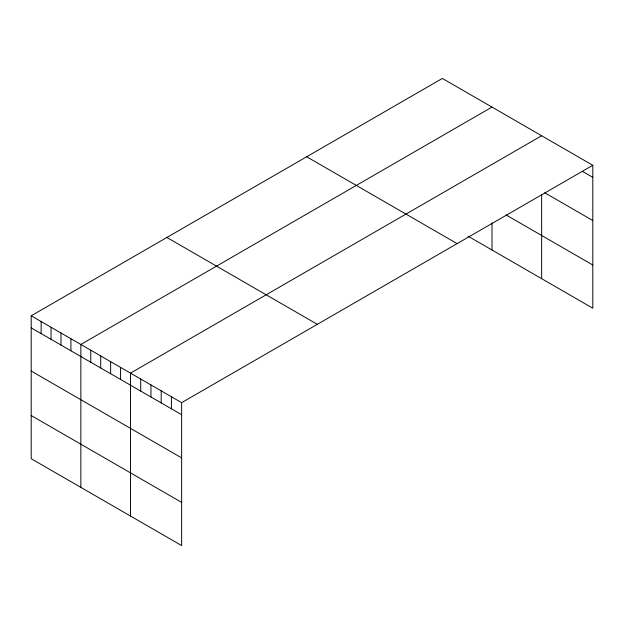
<?xml version="1.0" encoding="UTF-8"?>
<svg xmlns="http://www.w3.org/2000/svg" width="624" height="624" viewBox="0 0 624 624"><rect width="100%" height="100%" fill="white"/><g stroke="black" fill="none" stroke-linecap="round" stroke-linejoin="round"><path stroke-width="0.94" d="M31.2 315.799L181.646 402.659L181.646 545.571L31.2 458.71L31.2 315.799L442.354 78.429L592.8 165.29L592.8 308.201L468 236.145M492.001 107.086L80.847 344.464L80.847 487.375M541.648 135.751L130.494 373.129L130.494 516.04M181.646 402.659L592.8 165.29M582.566 171.428L592.8 177.333M544.799 192.808L592.8 220.522M506.064 214.937L592.8 265.013M306.673 156.757L457.119 243.617M166.881 237.471L317.327 324.332M31.2 327.85L181.646 414.71M31.2 371.038L181.646 457.899M31.2 415.529L181.646 502.39M541.648 194.696L541.648 278.663M492.001 223.01L492.001 249.998M171.421 396.755L171.421 408.806M161.187 390.85L161.187 402.901M150.953 384.946L150.953 396.997M140.728 379.033L140.728 391.084M120.565 367.396L120.565 379.447M110.635 361.663L110.635 373.714M100.706 355.93L100.706 367.981M90.776 350.197L90.776 362.248M70.918 338.731L70.918 350.782M60.988 332.998L60.988 345.049M51.059 327.265L51.059 339.316M41.129 321.532L41.129 333.583"/></g></svg>
